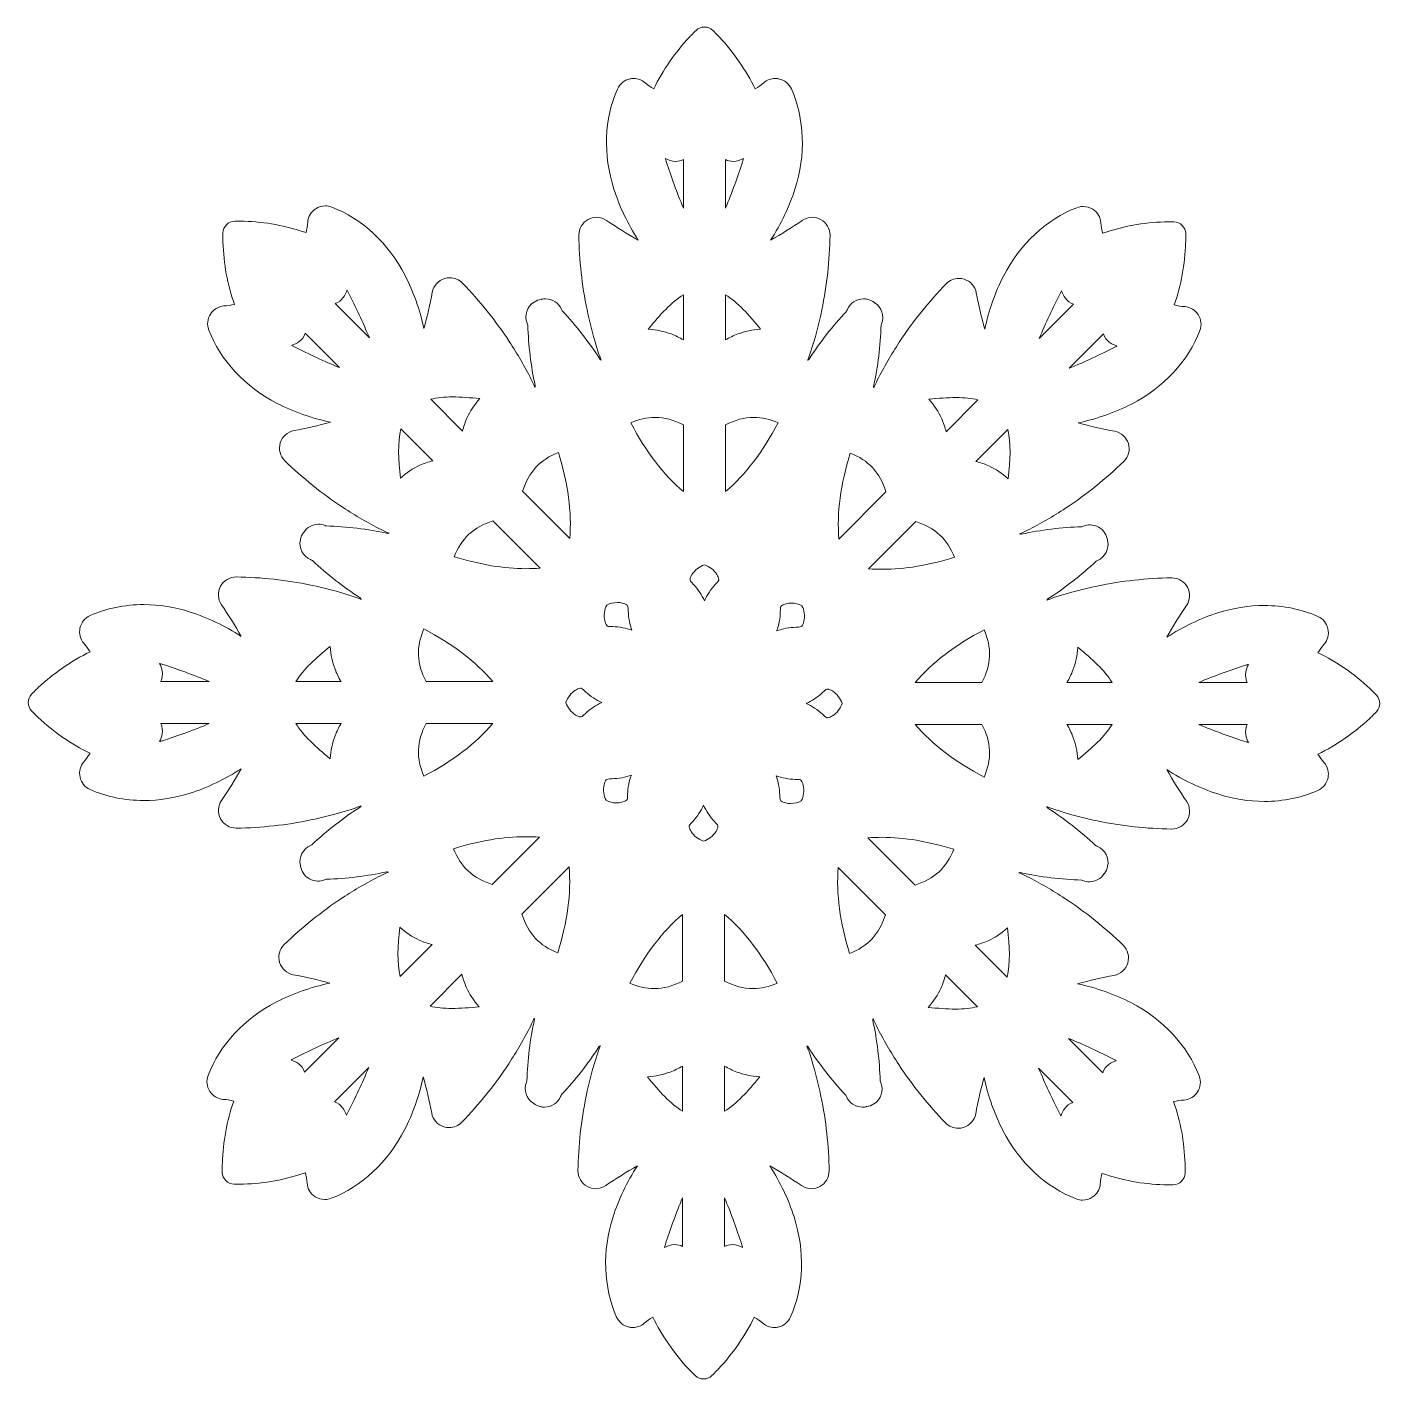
# Model space of a CAD drawing. Header units: inches. Extents: x 4 to 3036, y -2012 to -8.
# Drawn here: x 2086 to 2994, y -954 to -46 of the extents above; entities that cross this region are included whole.
import ezdxf

# ---------------------------------------------------------------- set-up
doc = ezdxf.new("R2010")
doc.units = ezdxf.units.IN
doc.header["$MEASUREMENT"] = 0
doc.layers.add('_U+0421_U+043B_U+043E_U+0439 1', color=7, linetype='Continuous')

msp = doc.modelspace()

# ---------------------------------------------------------------- linework, layer by layer
at = {"layer": '_U+0421_U+043B_U+043E_U+0439 1', "lineweight": 0}
for points, knots in [([(2539.7, -953.62), (2537.68, -953.62), (2535.66, -952.86), (2534.1, -951.35), (2532.99, -950.28), (2531.88, -949.17), (2530.73, -947.97), (2530.36, -947.63), (2530.02, -947.27), (2529.68, -946.89), (2520.01, -936.65), (2511.76, -924.68), (2505.68, -912.1), (2503.66, -913.33), (2501.74, -914.72), (2499.94, -916.25), (2497.79, -918.09), (2495.05, -919.1), (2492.22, -919.1), (2491.4, -919.1), (2490.57, -919.02), (2489.75, -918.85), (2485.95, -918.01), (2482.92, -915.54), (2481.35, -912.07), (2472.43, -892.25), (2471.55, -867.73), (2478.93, -844.79), (2482.68, -833.17), (2488.25, -821.54), (2495.3, -810.59), (2488.03, -814.74), (2480.92, -819.19), (2474.03, -823.87), (2472.05, -825.22), (2469.72, -825.95), (2467.32, -825.95), (2465.38, -825.95), (2463.44, -825.46), (2461.7, -824.54), (2457.76, -822.42), (2455.35, -818.34), (2455.42, -813.87), (2455.64, -797.17), (2457.48, -780.36), (2460.88, -763.92), (2462.87, -754.32), (2465.41, -744.76), (2468.43, -735.49), (2469.05, -733.59), (2469.72, -731.8), (2470.46, -730.05), (2470.13, -730.29), (2469.8, -730.53), (2469.47, -730.78), (2462.14, -742.1), (2453.72, -752.85), (2444.42, -762.77), (2444.2, -763.22), (2443.98, -763.67), (2443.77, -764.14), (2441.9, -768.42), (2437.66, -771.2), (2432.99, -771.2), (2432.12, -771.2), (2431.24, -771.11), (2430.39, -770.92), (2428.68, -770.55), (2427.06, -769.8), (2425.67, -768.75), (2425.62, -768.71), (2425.56, -768.68), (2425.51, -768.65), (2420.69, -765.57), (2418.77, -759.69), (2420.85, -754.36), (2420.94, -754.12), (2421.04, -753.88), (2421.13, -753.63), (2421.56, -739.73), (2423.27, -725.84), (2426.21, -712.29), (2426.17, -712), (2426.13, -711.71), (2426.08, -711.42), (2425.36, -713.17), (2424.57, -714.92), (2423.66, -716.69), (2419.25, -725.39), (2414.28, -733.95), (2408.9, -742.14), (2399.68, -756.17), (2389.1, -769.35), (2377.44, -781.33), (2375.17, -783.66), (2372.15, -784.94), (2368.94, -784.94), (2367.77, -784.94), (2366.6, -784.77), (2365.47, -784.43), (2361.18, -783.12), (2358.03, -779.59), (2357.21, -775.2), (2355.65, -767.04), (2353.76, -758.87), (2351.56, -750.8), (2348.8, -763.53), (2344.52, -775.69), (2338.95, -786.56), (2327.95, -808), (2309.99, -824.71), (2289.68, -832.42), (2288.3, -832.94), (2286.87, -833.2), (2285.42, -833.2), (2283.15, -833.2), (2280.94, -832.55), (2279.02, -831.33), (2275.81, -829.23), (2273.85, -825.94), (2273.56, -822.24), (2273.38, -819.88), (2273.01, -817.53), (2272.45, -815.24), (2259.25, -819.84), (2244.95, -822.47), (2230.87, -822.87), (2230.51, -822.89), (2230.16, -822.9), (2229.81, -822.9), (2229.66, -822.9), (2229.52, -822.9), (2229.37, -822.9), (2228.46, -822.91), (2227.6, -822.92), (2226.76, -822.92), (2226.02, -822.92), (2225.3, -822.91), (2224.59, -822.9), (2220.25, -822.83), (2216.75, -819.32), (2216.67, -814.98), (2216.65, -813.45), (2216.65, -811.88), (2216.68, -810.2), (2216.66, -809.7), (2216.67, -809.21), (2216.71, -808.7), (2217.11, -794.62), (2219.74, -780.33), (2224.33, -767.13), (2222.04, -766.57), (2219.7, -766.19), (2217.34, -766.01), (2213.64, -765.72), (2210.34, -763.76), (2208.3, -760.64), (2206.2, -757.36), (2205.8, -753.47), (2207.15, -749.91), (2214.86, -729.58), (2231.58, -711.62), (2253.02, -700.62), (2263.88, -695.05), (2276.04, -690.77), (2288.77, -688.01), (2280.69, -685.81), (2272.52, -683.92), (2264.34, -682.36), (2259.98, -681.55), (2256.45, -678.39), (2255.15, -674.12), (2253.86, -669.83), (2255.05, -665.24), (2258.25, -662.13), (2270.22, -650.48), (2283.4, -639.9), (2297.43, -630.67), (2305.62, -625.29), (2314.18, -620.33), (2322.88, -615.91), (2324.66, -615.01), (2326.4, -614.22), (2328.16, -613.49), (2327.79, -613.43), (2327.41, -613.38), (2327.03, -613.32), (2313.7, -616.18), (2300.06, -617.84), (2286.42, -618.27), (2286.01, -618.42), (2285.6, -618.57), (2285.19, -618.73), (2283.81, -619.27), (2282.35, -619.55), (2280.86, -619.55), (2276.83, -619.55), (2273.12, -617.49), (2270.92, -614.06), (2269.98, -612.59), (2269.36, -610.92), (2269.12, -609.18), (2269.11, -609.12), (2269.09, -609.05), (2269.08, -608.98), (2267.85, -603.42), (2270.65, -597.91), (2275.89, -595.61), (2276.17, -595.48), (2276.46, -595.34), (2276.75, -595.2), (2286.84, -585.74), (2297.8, -577.18), (2309.37, -569.74), (2309.56, -569.47), (2309.76, -569.21), (2309.95, -568.94), (2308.2, -569.67), (2306.41, -570.34), (2304.51, -570.96), (2295.24, -573.99), (2285.67, -576.53), (2276.08, -578.52), (2259.64, -581.92), (2242.83, -583.75), (2226.12, -583.98), (2226.08, -583.98), (2225.99, -583.98), (2225.95, -583.98), (2221.56, -583.98), (2217.54, -581.58), (2215.47, -577.71), (2213.36, -573.76), (2213.62, -569.02), (2216.15, -565.34), (2220.82, -558.47), (2225.26, -551.36), (2229.41, -544.1), (2218.46, -551.15), (2206.83, -556.72), (2195.21, -560.46), (2184.95, -563.76), (2174.41, -565.44), (2163.87, -565.44), (2151.11, -565.44), (2138.68, -562.88), (2127.94, -558.05), (2124.46, -556.48), (2121.99, -553.45), (2121.17, -549.74), (2120.39, -545.99), (2121.33, -542.28), (2123.74, -539.46), (2125.28, -537.66), (2126.68, -535.74), (2127.9, -533.72), (2115.31, -527.63), (2103.35, -519.39), (2093.11, -509.71), (2092.73, -509.38), (2092.38, -509.04), (2092.03, -508.68), (2090.83, -507.51), (2089.72, -506.41), (2088.65, -505.3), (2085.63, -502.17), (2085.63, -497.22), (2088.65, -494.1), (2089.72, -492.99), (2090.83, -491.88), (2092.03, -490.73), (2092.37, -490.36), (2092.73, -490.02), (2093.11, -489.68), (2103.35, -480.01), (2115.32, -471.76), (2127.9, -465.68), (2126.67, -463.66), (2125.28, -461.74), (2123.74, -459.94), (2121.33, -457.12), (2120.39, -453.41), (2121.15, -449.75), (2121.99, -445.94), (2124.46, -442.92), (2127.93, -441.35), (2138.68, -436.51), (2151.11, -433.96), (2163.87, -433.96), (2174.41, -433.96), (2184.95, -435.63), (2195.21, -438.93), (2206.83, -442.67), (2218.46, -448.25), (2229.41, -455.3), (2225.26, -448.03), (2220.81, -440.92), (2216.13, -434.03), (2213.62, -430.37), (2213.36, -425.64), (2215.46, -421.7), (2217.54, -417.82), (2221.56, -415.41), (2225.95, -415.41), (2225.99, -415.41), (2226.09, -415.41), (2226.12, -415.42), (2242.83, -415.64), (2259.64, -417.48), (2276.08, -420.88), (2285.67, -422.87), (2295.24, -425.41), (2304.51, -428.43), (2306.41, -429.05), (2308.2, -429.72), (2309.95, -430.46), (2309.72, -430.13), (2309.47, -429.8), (2309.22, -429.47), (2297.91, -422.14), (2287.15, -413.72), (2277.23, -404.43), (2276.78, -404.2), (2276.32, -403.98), (2275.86, -403.78), (2270.65, -401.49), (2267.85, -395.98), (2269.08, -390.39), (2269.45, -388.67), (2270.2, -387.06), (2271.26, -385.66), (2271.3, -385.6), (2271.34, -385.54), (2271.38, -385.47), (2273.55, -382.08), (2277.26, -380.03), (2281.29, -380.03), (2282.77, -380.03), (2284.24, -380.31), (2285.64, -380.85), (2285.88, -380.94), (2286.12, -381.04), (2286.37, -381.13), (2300.27, -381.56), (2314.17, -383.27), (2327.71, -386.21), (2328, -386.17), (2328.29, -386.13), (2328.59, -386.08), (2326.83, -385.36), (2325.08, -384.57), (2323.31, -383.66), (2314.61, -379.25), (2306.05, -374.28), (2297.86, -368.9), (2283.83, -359.68), (2270.65, -349.09), (2258.67, -337.44), (2255.47, -334.33), (2254.28, -329.74), (2255.58, -325.47), (2256.88, -321.19), (2260.41, -318.03), (2264.8, -317.21), (2272.96, -315.65), (2281.13, -313.76), (2289.2, -311.56), (2276.47, -308.8), (2264.31, -304.52), (2253.44, -298.95), (2232.01, -287.95), (2215.29, -269.99), (2207.58, -249.68), (2206.23, -246.1), (2206.63, -242.22), (2208.67, -239.02), (2210.77, -235.81), (2214.06, -233.85), (2217.75, -233.56), (2220.12, -233.38), (2222.47, -233.01), (2224.76, -232.45), (2220.16, -219.25), (2217.53, -204.95), (2217.13, -190.87), (2217.1, -190.37), (2217.09, -189.87), (2217.1, -189.37), (2217.07, -187.68), (2217.07, -186.11), (2217.1, -184.59), (2217.17, -180.25), (2220.68, -176.74), (2225.02, -176.67), (2225.72, -176.66), (2226.43, -176.65), (2227.16, -176.65), (2228, -176.65), (2228.88, -176.66), (2229.8, -176.68), (2229.95, -176.67), (2230.09, -176.67), (2230.23, -176.67), (2230.59, -176.67), (2230.94, -176.68), (2231.3, -176.71), (2245.38, -177.11), (2259.67, -179.74), (2272.87, -184.33), (2273.43, -182.04), (2273.81, -179.7), (2273.99, -177.34), (2274.28, -173.64), (2276.24, -170.34), (2279.36, -168.3), (2281.36, -167.02), (2283.58, -166.37), (2285.85, -166.37), (2287.3, -166.37), (2288.73, -166.64), (2290.1, -167.15), (2310.42, -174.86), (2328.38, -191.58), (2339.38, -213.02), (2344.95, -223.88), (2349.23, -236.04), (2351.99, -248.77), (2354.19, -240.7), (2356.08, -232.52), (2357.64, -224.34), (2358.45, -219.98), (2361.61, -216.45), (2365.89, -215.15), (2367.03, -214.81), (2368.19, -214.63), (2369.36, -214.63), (2372.58, -214.63), (2375.6, -215.92), (2377.87, -218.25), (2389.52, -230.22), (2400.11, -243.4), (2409.33, -257.43), (2414.71, -265.62), (2419.67, -274.19), (2424.09, -282.88), (2424.99, -284.66), (2425.78, -286.4), (2426.51, -288.16), (2426.57, -287.79), (2426.62, -287.41), (2426.67, -287.03), (2423.82, -273.71), (2422.16, -260.06), (2421.73, -246.42), (2421.58, -246), (2421.42, -245.59), (2421.27, -245.18), (2419.2, -239.88), (2421.12, -234.01), (2425.94, -230.93), (2427.41, -229.98), (2429.08, -229.36), (2430.82, -229.12), (2430.88, -229.11), (2430.95, -229.09), (2431.01, -229.08), (2431.85, -228.89), (2432.72, -228.8), (2433.59, -228.8), (2438.26, -228.8), (2442.5, -231.58), (2444.39, -235.89), (2444.51, -236.17), (2444.66, -236.46), (2444.8, -236.75), (2454.26, -246.84), (2462.82, -257.8), (2470.26, -269.37), (2470.53, -269.56), (2470.79, -269.76), (2471.06, -269.95), (2470.33, -268.2), (2469.66, -266.41), (2469.04, -264.51), (2466.01, -255.24), (2463.47, -245.67), (2461.48, -236.08), (2458.08, -219.64), (2456.24, -202.83), (2456.02, -186.12), (2455.96, -181.66), (2458.36, -177.57), (2462.3, -175.47), (2464.04, -174.54), (2465.98, -174.05), (2467.92, -174.05), (2470.32, -174.05), (2472.65, -174.77), (2474.65, -176.15), (2481.53, -180.82), (2488.64, -185.26), (2495.9, -189.41), (2488.85, -178.46), (2483.28, -166.83), (2479.54, -155.21), (2472.16, -132.27), (2473.03, -107.75), (2481.95, -87.94), (2483.52, -84.46), (2486.55, -81.99), (2490.26, -81.17), (2491.17, -80.98), (2492, -80.9), (2492.83, -80.9), (2495.65, -80.9), (2498.39, -81.91), (2500.54, -83.74), (2502.34, -85.28), (2504.26, -86.68), (2506.28, -87.9), (2512.36, -75.32), (2520.61, -63.35), (2530.28, -53.11), (2530.62, -52.73), (2530.96, -52.37), (2531.33, -52.03), (2532.49, -50.82), (2533.6, -49.72), (2534.7, -48.65), (2536.26, -47.14), (2538.28, -46.38), (2540.3, -46.38), (2542.32, -46.38), (2544.34, -47.14), (2545.9, -48.65), (2547.01, -49.71), (2548.11, -50.82), (2549.28, -52.03), (2549.64, -52.37), (2549.99, -52.73), (2550.32, -53.12), (2559.99, -63.36), (2568.24, -75.32), (2574.32, -87.9), (2576.34, -86.68), (2578.26, -85.28), (2580.06, -83.75), (2582.21, -81.91), (2584.95, -80.9), (2587.78, -80.9), (2588.6, -80.9), (2589.43, -80.98), (2590.25, -81.15), (2594.06, -81.99), (2597.08, -84.46), (2598.65, -87.93), (2607.57, -107.75), (2608.45, -132.27), (2601.06, -155.21), (2597.33, -166.83), (2591.75, -178.46), (2584.7, -189.41), (2591.97, -185.26), (2599.08, -180.81), (2605.97, -176.13), (2607.95, -174.77), (2610.28, -174.05), (2612.68, -174.05), (2614.62, -174.05), (2616.57, -174.54), (2618.3, -175.46), (2622.24, -177.58), (2624.65, -181.66), (2624.58, -186.13), (2624.36, -202.83), (2622.52, -219.64), (2619.12, -236.08), (2617.13, -245.67), (2614.59, -255.24), (2611.57, -264.51), (2610.95, -266.41), (2610.28, -268.2), (2609.54, -269.95), (2609.87, -269.72), (2610.2, -269.47), (2610.53, -269.22), (2617.87, -257.9), (2626.28, -247.15), (2635.57, -237.23), (2635.8, -236.78), (2636.02, -236.33), (2636.22, -235.86), (2638.1, -231.58), (2642.34, -228.8), (2647.01, -228.8), (2647.88, -228.8), (2648.76, -228.89), (2649.61, -229.08), (2651.32, -229.45), (2652.94, -230.2), (2654.34, -231.26), (2654.39, -231.29), (2654.44, -231.33), (2654.5, -231.36), (2659.31, -234.43), (2661.23, -240.31), (2659.15, -245.64), (2659.06, -245.88), (2658.96, -246.12), (2658.87, -246.37), (2658.44, -260.27), (2656.73, -274.17), (2653.79, -287.71), (2653.83, -288), (2653.87, -288.29), (2653.92, -288.59), (2654.64, -286.83), (2655.43, -285.08), (2656.34, -283.31), (2660.75, -274.61), (2665.72, -266.05), (2671.1, -257.86), (2680.32, -243.83), (2690.91, -230.65), (2702.57, -218.67), (2704.82, -216.35), (2707.84, -215.06), (2711.06, -215.06), (2712.23, -215.06), (2713.4, -215.23), (2714.53, -215.57), (2718.81, -216.88), (2721.97, -220.41), (2722.79, -224.79), (2724.35, -232.96), (2726.24, -241.13), (2728.44, -249.2), (2731.2, -236.47), (2735.48, -224.31), (2741.05, -213.44), (2752.05, -192.01), (2770.01, -175.29), (2790.32, -167.58), (2791.7, -167.06), (2793.13, -166.8), (2794.58, -166.8), (2796.85, -166.8), (2799.06, -167.45), (2800.99, -168.67), (2804.19, -170.77), (2806.15, -174.06), (2806.44, -177.76), (2806.62, -180.12), (2806.99, -182.47), (2807.55, -184.76), (2820.75, -180.16), (2835.05, -177.53), (2849.13, -177.13), (2849.49, -177.11), (2849.84, -177.1), (2850.2, -177.1), (2850.34, -177.1), (2850.48, -177.1), (2850.62, -177.1), (2851.55, -177.09), (2852.43, -177.08), (2853.27, -177.08), (2854.01, -177.08), (2854.72, -177.09), (2855.41, -177.1), (2859.75, -177.17), (2863.25, -180.68), (2863.33, -185.02), (2863.35, -186.55), (2863.35, -188.11), (2863.32, -189.8), (2863.34, -190.3), (2863.33, -190.8), (2863.29, -191.31), (2862.89, -205.39), (2860.26, -219.67), (2855.67, -232.87), (2857.96, -233.43), (2860.3, -233.81), (2862.66, -233.99), (2866.36, -234.28), (2869.65, -236.24), (2871.7, -239.36), (2873.8, -242.65), (2874.2, -246.53), (2872.85, -250.1), (2865.14, -270.42), (2848.42, -288.38), (2826.98, -299.38), (2816.12, -304.95), (2803.96, -309.23), (2791.23, -311.99), (2799.3, -314.19), (2807.48, -316.08), (2815.66, -317.64), (2820.02, -318.45), (2823.55, -321.61), (2824.85, -325.89), (2826.14, -330.17), (2824.96, -334.75), (2821.75, -337.87), (2809.78, -349.52), (2796.6, -360.11), (2782.57, -369.33), (2774.38, -374.7), (2765.82, -379.67), (2757.12, -384.09), (2755.34, -384.99), (2753.6, -385.78), (2751.84, -386.51), (2752.21, -386.57), (2752.59, -386.62), (2752.97, -386.68), (2766.29, -383.82), (2779.94, -382.16), (2793.58, -381.73), (2794, -381.58), (2794.41, -381.42), (2794.82, -381.27), (2796.19, -380.73), (2797.65, -380.46), (2799.14, -380.46), (2803.17, -380.46), (2806.88, -382.51), (2809.07, -385.94), (2810.02, -387.41), (2810.64, -389.08), (2810.88, -390.82), (2810.89, -390.89), (2810.91, -390.97), (2810.93, -391.04), (2812.15, -396.58), (2809.35, -402.09), (2804.11, -404.39), (2803.83, -404.51), (2803.54, -404.66), (2803.25, -404.8), (2793.16, -414.26), (2782.2, -422.82), (2770.63, -430.26), (2770.43, -430.53), (2770.24, -430.79), (2770.04, -431.06), (2771.8, -430.33), (2773.59, -429.66), (2775.49, -429.04), (2784.76, -426.01), (2794.32, -423.47), (2803.92, -421.48), (2820.36, -418.08), (2837.17, -416.24), (2853.88, -416.02), (2853.92, -416.02), (2854.01, -416.02), (2854.05, -416.02), (2858.44, -416.02), (2862.46, -418.42), (2864.53, -422.3), (2866.64, -426.24), (2866.38, -430.97), (2863.85, -434.66), (2859.18, -441.53), (2854.74, -448.64), (2850.59, -455.9), (2861.54, -448.85), (2873.17, -443.28), (2884.79, -439.54), (2895.05, -436.24), (2905.59, -434.56), (2916.13, -434.56), (2928.89, -434.56), (2941.32, -437.12), (2952.06, -441.95), (2955.54, -443.52), (2958.01, -446.55), (2958.83, -450.26), (2959.61, -454.01), (2958.67, -457.72), (2956.26, -460.53), (2954.72, -462.34), (2953.32, -464.26), (2952.1, -466.28), (2964.68, -472.36), (2976.65, -480.61), (2986.89, -490.28), (2987.27, -490.62), (2987.62, -490.96), (2987.97, -491.32), (2989.18, -492.5), (2990.29, -493.6), (2991.35, -494.7), (2994.37, -497.83), (2994.37, -502.78), (2991.35, -505.9), (2990.3, -506.99), (2989.19, -508.1), (2987.97, -509.28), (2987.62, -509.64), (2987.27, -509.99), (2986.88, -510.32), (2976.65, -519.99), (2964.68, -528.24), (2952.1, -534.32), (2953.32, -536.34), (2954.72, -538.26), (2956.25, -540.06), (2958.67, -542.88), (2959.61, -546.59), (2958.85, -550.25), (2958.01, -554.06), (2955.54, -557.08), (2952.07, -558.65), (2941.32, -563.49), (2928.89, -566.04), (2916.13, -566.04), (2916.13, -566.04), (2916.13, -566.04), (2916.13, -566.04), (2905.59, -566.04), (2895.05, -564.37), (2884.79, -561.06), (2873.17, -557.33), (2861.54, -551.75), (2850.59, -544.7), (2854.74, -551.97), (2859.19, -559.08), (2863.87, -565.97), (2866.38, -569.63), (2866.64, -574.37), (2864.53, -578.3), (2862.46, -582.18), (2858.44, -584.58), (2854.05, -584.58), (2854.01, -584.58), (2853.91, -584.58), (2853.87, -584.58), (2837.17, -584.36), (2820.36, -582.52), (2803.92, -579.12), (2794.32, -577.13), (2784.75, -574.59), (2775.49, -571.57), (2773.59, -570.95), (2771.8, -570.28), (2770.05, -569.54), (2770.28, -569.87), (2770.53, -570.2), (2770.78, -570.53), (2782.1, -577.86), (2792.85, -586.28), (2802.76, -595.57), (2803.22, -595.8), (2803.67, -596.02), (2804.14, -596.22), (2809.35, -598.51), (2812.15, -604.03), (2810.92, -609.61), (2810.55, -611.31), (2809.81, -612.93), (2808.75, -614.33), (2808.71, -614.39), (2808.67, -614.45), (2808.64, -614.51), (2806.46, -617.92), (2802.74, -619.97), (2798.71, -619.97), (2797.23, -619.97), (2795.76, -619.7), (2794.36, -619.15), (2794.12, -619.06), (2793.88, -618.97), (2793.63, -618.87), (2779.73, -618.44), (2765.84, -616.73), (2752.29, -613.79), (2752, -613.83), (2751.7, -613.87), (2751.41, -613.92), (2753.17, -614.64), (2754.92, -615.43), (2756.69, -616.34), (2765.39, -620.76), (2773.95, -625.72), (2782.14, -631.1), (2796.17, -640.32), (2809.35, -650.91), (2821.33, -662.56), (2824.53, -665.67), (2825.72, -670.26), (2824.43, -674.53), (2823.12, -678.82), (2819.59, -681.98), (2815.2, -682.79), (2807.04, -684.35), (2798.87, -686.24), (2790.8, -688.44), (2803.53, -691.2), (2815.69, -695.48), (2826.56, -701.05), (2848, -712.05), (2864.71, -730.01), (2872.42, -750.32), (2873.77, -753.9), (2873.37, -757.78), (2871.33, -760.98), (2869.23, -764.19), (2865.94, -766.14), (2862.25, -766.44), (2859.88, -766.62), (2857.54, -766.99), (2855.24, -767.55), (2859.84, -780.75), (2862.46, -795.04), (2862.87, -809.13), (2862.9, -809.63), (2862.91, -810.13), (2862.9, -810.63), (2862.93, -812.3), (2862.93, -813.86), (2862.9, -815.41), (2862.83, -819.75), (2859.32, -823.25), (2854.98, -823.33), (2854.29, -823.34), (2853.58, -823.35), (2852.84, -823.35), (2851.99, -823.35), (2851.12, -823.34), (2850.19, -823.32), (2850.06, -823.33), (2849.91, -823.33), (2849.77, -823.33), (2849.42, -823.33), (2849.07, -823.32), (2848.7, -823.29), (2834.62, -822.89), (2820.33, -820.27), (2807.13, -815.67), (2806.57, -817.96), (2806.19, -820.3), (2806.01, -822.66), (2805.72, -826.36), (2803.76, -829.66), (2800.64, -831.7), (2798.64, -832.98), (2796.42, -833.63), (2794.15, -833.63), (2792.7, -833.63), (2791.27, -833.36), (2789.9, -832.85), (2769.58, -825.14), (2751.62, -808.42), (2740.62, -786.98), (2735.05, -776.12), (2730.77, -763.96), (2728.01, -751.23), (2725.81, -759.3), (2723.92, -767.48), (2722.36, -775.66), (2721.55, -780.02), (2718.39, -783.55), (2714.11, -784.85), (2712.97, -785.19), (2711.81, -785.37), (2710.64, -785.37), (2707.42, -785.37), (2704.4, -784.08), (2702.13, -781.75), (2690.48, -769.78), (2679.9, -756.6), (2670.67, -742.57), (2665.29, -734.38), (2660.33, -725.82), (2655.91, -717.12), (2655.01, -715.34), (2654.22, -713.6), (2653.49, -711.84), (2653.43, -712.21), (2653.38, -712.59), (2653.32, -712.97), (2656.18, -726.29), (2657.84, -739.95), (2658.27, -753.58), (2658.42, -754), (2658.58, -754.41), (2658.73, -754.82), (2660.8, -760.12), (2658.88, -766), (2654.06, -769.07), (2652.59, -770.03), (2650.91, -770.64), (2649.17, -770.88), (2649.1, -770.9), (2649.03, -770.91), (2648.95, -770.93), (2648.15, -771.11), (2647.28, -771.2), (2646.41, -771.2), (2641.74, -771.2), (2637.5, -768.42), (2635.61, -764.11), (2635.48, -763.83), (2635.34, -763.54), (2635.2, -763.25), (2625.74, -753.16), (2617.18, -742.2), (2609.74, -730.63), (2609.47, -730.44), (2609.21, -730.24), (2608.94, -730.05), (2609.67, -731.8), (2610.34, -733.59), (2610.96, -735.49), (2613.99, -744.76), (2616.53, -754.33), (2618.52, -763.92), (2621.92, -780.37), (2623.76, -797.17), (2623.98, -813.88), (2624.05, -818.34), (2621.64, -822.42), (2617.71, -824.53), (2615.96, -825.46), (2614.02, -825.95), (2612.08, -825.95), (2609.67, -825.95), (2607.35, -825.22), (2605.34, -823.85), (2598.47, -819.18), (2591.36, -814.74), (2584.1, -810.59), (2591.15, -821.54), (2596.72, -833.17), (2600.46, -844.79), (2607.84, -867.73), (2606.97, -892.25), (2598.05, -912.06), (2596.48, -915.54), (2593.45, -918), (2589.74, -918.83), (2588.83, -919.02), (2588, -919.1), (2587.17, -919.1), (2584.35, -919.1), (2581.61, -918.09), (2579.46, -916.26), (2577.66, -914.72), (2575.74, -913.32), (2573.72, -912.1), (2567.64, -924.68), (2559.39, -936.64), (2549.72, -946.88), (2549.39, -947.26), (2549.04, -947.62), (2548.67, -947.97), (2547.49, -949.19), (2546.39, -950.3), (2545.3, -951.35), (2543.74, -952.86), (2541.72, -953.62), (2539.7, -953.62)], [0, 0, 0, 0, 1, 1, 1, 2, 2, 2, 3, 3, 3, 4, 4, 4, 5, 5, 5, 6, 6, 6, 7, 7, 7, 8, 8, 8, 9, 9, 9, 10, 10, 10, 11, 11, 11, 12, 12, 12, 13, 13, 13, 14, 14, 14, 15, 15, 15, 16, 16, 16, 17, 17, 17, 18, 18, 18, 19, 19, 19, 20, 20, 20, 21, 21, 21, 22, 22, 22, 23, 23, 23, 24, 24, 24, 25, 25, 25, 26, 26, 26, 27, 27, 27, 28, 28, 28, 29, 29, 29, 30, 30, 30, 31, 31, 31, 32, 32, 32, 33, 33, 33, 34, 34, 34, 35, 35, 35, 36, 36, 36, 37, 37, 37, 38, 38, 38, 39, 39, 39, 40, 40, 40, 41, 41, 41, 42, 42, 42, 43, 43, 43, 44, 44, 44, 45, 45, 45, 46, 46, 46, 47, 47, 47, 48, 48, 48, 49, 49, 49, 50, 50, 50, 51, 51, 51, 52, 52, 52, 53, 53, 53, 54, 54, 54, 55, 55, 55, 56, 56, 56, 57, 57, 57, 58, 58, 58, 59, 59, 59, 60, 60, 60, 61, 61, 61, 62, 62, 62, 63, 63, 63, 64, 64, 64, 65, 65, 65, 66, 66, 66, 67, 67, 67, 68, 68, 68, 69, 69, 69, 70, 70, 70, 71, 71, 71, 72, 72, 72, 73, 73, 73, 74, 74, 74, 75, 75, 75, 76, 76, 76, 77, 77, 77, 78, 78, 78, 79, 79, 79, 80, 80, 80, 81, 81, 81, 82, 82, 82, 83, 83, 83, 84, 84, 84, 85, 85, 85, 86, 86, 86, 87, 87, 87, 88, 88, 88, 89, 89, 89, 90, 90, 90, 91, 91, 91, 92, 92, 92, 93, 93, 93, 94, 94, 94, 95, 95, 95, 96, 96, 96, 97, 97, 97, 98, 98, 98, 99, 99, 99, 100, 100, 100, 101, 101, 101, 102, 102, 102, 103, 103, 103, 104, 104, 104, 105, 105, 105, 106, 106, 106, 107, 107, 107, 108, 108, 108, 109, 109, 109, 110, 110, 110, 111, 111, 111, 112, 112, 112, 113, 113, 113, 114, 114, 114, 115, 115, 115, 116, 116, 116, 117, 117, 117, 118, 118, 118, 119, 119, 119, 120, 120, 120, 121, 121, 121, 122, 122, 122, 123, 123, 123, 124, 124, 124, 125, 125, 125, 126, 126, 126, 127, 127, 127, 128, 128, 128, 129, 129, 129, 130, 130, 130, 131, 131, 131, 132, 132, 132, 133, 133, 133, 134, 134, 134, 135, 135, 135, 136, 136, 136, 137, 137, 137, 138, 138, 138, 139, 139, 139, 140, 140, 140, 141, 141, 141, 142, 142, 142, 143, 143, 143, 144, 144, 144, 145, 145, 145, 146, 146, 146, 147, 147, 147, 148, 148, 148, 149, 149, 149, 150, 150, 150, 151, 151, 151, 152, 152, 152, 153, 153, 153, 154, 154, 154, 155, 155, 155, 156, 156, 156, 157, 157, 157, 158, 158, 158, 159, 159, 159, 160, 160, 160, 161, 161, 161, 162, 162, 162, 163, 163, 163, 164, 164, 164, 165, 165, 165, 166, 166, 166, 167, 167, 167, 168, 168, 168, 169, 169, 169, 170, 170, 170, 171, 171, 171, 172, 172, 172, 173, 173, 173, 174, 174, 174, 175, 175, 175, 176, 176, 176, 177, 177, 177, 178, 178, 178, 179, 179, 179, 180, 180, 180, 181, 181, 181, 182, 182, 182, 183, 183, 183, 184, 184, 184, 185, 185, 185, 186, 186, 186, 187, 187, 187, 188, 188, 188, 189, 189, 189, 190, 190, 190, 191, 191, 191, 192, 192, 192, 193, 193, 193, 194, 194, 194, 195, 195, 195, 196, 196, 196, 197, 197, 197, 198, 198, 198, 199, 199, 199, 200, 200, 200, 201, 201, 201, 202, 202, 202, 203, 203, 203, 204, 204, 204, 205, 205, 205, 206, 206, 206, 207, 207, 207, 208, 208, 208, 209, 209, 209, 210, 210, 210, 211, 211, 211, 212, 212, 212, 213, 213, 213, 214, 214, 214, 215, 215, 215, 216, 216, 216, 217, 217, 217, 218, 218, 218, 219, 219, 219, 220, 220, 220, 221, 221, 221, 222, 222, 222, 223, 223, 223, 224, 224, 224, 225, 225, 225, 226, 226, 226, 227, 227, 227, 228, 228, 228, 229, 229, 229, 230, 230, 230, 231, 231, 231, 232, 232, 232, 233, 233, 233, 234, 234, 234, 235, 235, 235, 236, 236, 236, 237, 237, 237, 238, 238, 238, 239, 239, 239, 240, 240, 240, 241, 241, 241, 242, 242, 242, 243, 243, 243, 244, 244, 244, 245, 245, 245, 246, 246, 246, 247, 247, 247, 248, 248, 248, 249, 249, 249, 250, 250, 250, 251, 251, 251, 252, 252, 252, 253, 253, 253, 254, 254, 254, 255, 255, 255, 256, 256, 256, 257, 257, 257, 258, 258, 258, 259, 259, 259, 260, 260, 260, 261, 261, 261, 262, 262, 262, 263, 263, 263, 264, 264, 264, 265, 265, 265, 266, 266, 266, 267, 267, 267, 268, 268, 268, 269, 269, 269, 270, 270, 270, 271, 271, 271, 272, 272, 272, 273, 273, 273, 274, 274, 274, 275, 275, 275, 276, 276, 276, 277, 277, 277, 278, 278, 278, 279, 279, 279, 280, 280, 280, 281, 281, 281, 282, 282, 282, 283, 283, 283, 284, 284, 284, 285, 285, 285, 286, 286, 286, 287, 287, 287, 288, 288, 288, 289, 289, 289, 290, 290, 290, 291, 291, 291, 292, 292, 292, 293, 293, 293, 294, 294, 294, 295, 295, 295, 296, 296, 296, 297, 297, 297, 298, 298, 298, 299, 299, 299, 300, 300, 300, 301, 301, 301, 302, 302, 302, 303, 303, 303, 304, 304, 304, 305, 305, 305, 306, 306, 306, 307, 307, 307, 308, 308, 308, 309, 309, 309, 310, 310, 310, 311, 311, 311, 312, 312, 312, 313, 313, 313, 314, 314, 314, 315, 315, 315, 316, 316, 316, 317, 317, 317, 318, 318, 318, 319, 319, 319, 320, 320, 320, 321, 321, 321, 322, 322, 322, 323, 323, 323, 324, 324, 324, 325, 325, 325, 326, 326, 326, 327, 327, 327, 328, 328, 328, 329, 329, 329, 330, 330, 330, 331, 331, 331, 332, 332, 332, 333, 333, 333, 334, 334, 334, 335, 335, 335, 336, 336, 336, 337, 337, 337, 338, 338, 338, 339, 339, 339, 340, 340, 340, 341, 341, 341, 342, 342, 342, 343, 343, 343, 344, 344, 344, 345, 345, 345, 346, 346, 346, 347, 347, 347, 348, 348, 348, 349, 349, 349, 350, 350, 350, 351, 351, 351, 352, 352, 352, 353, 353, 353, 354, 354, 354, 355, 355, 355, 355]), ([(2514.11, -134.63), (2514.3, -135.33), (2514.52, -136.03), (2514.71, -136.65), (2517.87, -146.71), (2521.81, -157.42), (2526.18, -167.91), (2526.18, -167.91), (2526.18, -135.32), (2526.18, -135.32), (2524.58, -136.09), (2522.84, -136.49), (2521.05, -136.49), (2518.32, -136.49), (2516, -135.58), (2514.11, -134.63)], [0, 0, 0, 0, 1, 1, 1, 2, 2, 2, 3, 3, 3, 4, 4, 4, 5, 5, 5, 5]), ([(2554.43, -167.91), (2558.79, -157.42), (2562.74, -146.71), (2565.89, -136.64), (2566.09, -136.03), (2566.31, -135.33), (2566.49, -134.63), (2564.6, -135.58), (2562.28, -136.49), (2559.55, -136.49), (2557.76, -136.49), (2556.02, -136.09), (2554.43, -135.32), (2554.43, -135.32), (2554.43, -167.91), (2554.43, -167.91)], [0, 0, 0, 0, 1, 1, 1, 2, 2, 2, 3, 3, 3, 4, 4, 4, 5, 5, 5, 5]), ([(2315.37, -254.97), (2311.05, -244.47), (2306.26, -234.11), (2301.38, -224.76), (2301.08, -224.19), (2300.73, -223.53), (2300.37, -222.9), (2299.34, -225.95), (2297.25, -230.27), (2292.34, -231.94), (2292.34, -231.94), (2315.37, -254.97), (2315.37, -254.97)], [0, 0, 0, 0, 1, 1, 1, 2, 2, 2, 3, 3, 3, 4, 4, 4, 4]), ([(2502.62, -249.14), (2508.13, -249.47), (2513.18, -250.53), (2517.96, -252.35), (2520.79, -253.43), (2523.54, -254.77), (2526.18, -256.36), (2526.18, -256.36), (2526.18, -226.12), (2526.18, -226.12), (2518.08, -230.97), (2510.4, -239.52), (2502.62, -249.14)], [0, 0, 0, 0, 1, 1, 1, 2, 2, 2, 3, 3, 3, 4, 4, 4, 4]), ([(2554.43, -256.36), (2557.06, -254.77), (2559.81, -253.43), (2562.64, -252.35), (2567.42, -250.53), (2572.47, -249.47), (2577.99, -249.14), (2570.2, -239.53), (2562.53, -230.98), (2554.43, -226.12), (2554.43, -226.12), (2554.43, -256.36), (2554.43, -256.36)], [0, 0, 0, 0, 1, 1, 1, 2, 2, 2, 3, 3, 3, 4, 4, 4, 4]), ([(2780.06, -223.33), (2779.69, -223.96), (2779.35, -224.61), (2779.05, -225.19), (2774.16, -234.54), (2769.38, -244.9), (2765.05, -255.4), (2765.05, -255.4), (2788.09, -232.37), (2788.09, -232.37), (2783.17, -230.69), (2781.09, -226.38), (2780.06, -223.33)], [0, 0, 0, 0, 1, 1, 1, 2, 2, 2, 3, 3, 3, 4, 4, 4, 4]), ([(2263.33, -259.94), (2263.96, -260.31), (2264.61, -260.65), (2265.19, -260.95), (2274.54, -265.84), (2284.9, -270.62), (2295.4, -274.95), (2295.4, -274.95), (2272.37, -251.91), (2272.37, -251.91), (2270.69, -256.83), (2266.38, -258.91), (2263.33, -259.94)], [0, 0, 0, 0, 1, 1, 1, 2, 2, 2, 3, 3, 3, 4, 4, 4, 4]), ([(2785.03, -275.37), (2795.53, -271.05), (2805.89, -266.26), (2815.24, -261.38), (2815.81, -261.08), (2816.47, -260.73), (2817.1, -260.37), (2814.05, -259.34), (2809.73, -257.26), (2808.06, -252.34), (2808.06, -252.34), (2785.03, -275.37), (2785.03, -275.37)], [0, 0, 0, 0, 1, 1, 1, 2, 2, 2, 3, 3, 3, 4, 4, 4, 4]), ([(2377.92, -317.52), (2378.66, -314.53), (2379.66, -311.64), (2380.89, -308.87), (2382.98, -304.21), (2385.81, -299.89), (2389.48, -295.75), (2383.09, -295.08), (2376.99, -294.6), (2371.27, -294.6), (2365.51, -294.6), (2360.66, -295.09), (2356.53, -296.13), (2356.53, -296.13), (2377.92, -317.52), (2377.92, -317.52)], [0, 0, 0, 0, 1, 1, 1, 2, 2, 2, 3, 3, 3, 4, 4, 4, 5, 5, 5, 5]), ([(2690.95, -296.18), (2694.62, -300.32), (2697.44, -304.63), (2699.53, -309.3), (2700.77, -312.06), (2701.76, -314.96), (2702.51, -317.95), (2702.51, -317.95), (2723.9, -296.56), (2723.9, -296.56), (2719.77, -295.52), (2714.92, -295.02), (2709.15, -295.02), (2703.43, -295.02), (2697.34, -295.51), (2690.95, -296.18)], [0, 0, 0, 0, 1, 1, 1, 2, 2, 2, 3, 3, 3, 4, 4, 4, 5, 5, 5, 5]), ([(2490.9, -312.04), (2501.03, -331.37), (2512.85, -346.83), (2526.18, -358.17), (2526.18, -358.17), (2526.18, -313.41), (2526.18, -313.41), (2519.94, -310.04), (2513.55, -308.34), (2507.14, -308.34), (2501.68, -308.34), (2496.24, -309.58), (2490.9, -312.04)], [0, 0, 0, 0, 1, 1, 1, 2, 2, 2, 3, 3, 3, 4, 4, 4, 4]), ([(2554.43, -358.17), (2567.75, -346.83), (2579.57, -331.37), (2589.7, -312.04), (2584.36, -309.58), (2578.92, -308.34), (2573.46, -308.34), (2567.05, -308.34), (2560.67, -310.04), (2554.43, -313.41), (2554.43, -313.41), (2554.43, -358.17), (2554.43, -358.17)], [0, 0, 0, 0, 1, 1, 1, 2, 2, 2, 3, 3, 3, 4, 4, 4, 4]), ([(2336.56, -316.11), (2334.26, -325.27), (2334.89, -336.74), (2336.18, -349.05), (2340.32, -345.38), (2344.63, -342.56), (2349.3, -340.47), (2352.08, -339.22), (2354.96, -338.23), (2357.94, -337.49), (2357.94, -337.49), (2336.56, -316.11), (2336.56, -316.11)], [0, 0, 0, 0, 1, 1, 1, 2, 2, 2, 3, 3, 3, 4, 4, 4, 4]), ([(2722.49, -337.91), (2725.46, -338.65), (2728.35, -339.65), (2731.13, -340.89), (2735.79, -342.99), (2740.11, -345.81), (2744.24, -349.48), (2745.54, -337.17), (2746.16, -325.7), (2743.86, -316.54), (2743.86, -316.54), (2722.49, -337.91), (2722.49, -337.91)], [0, 0, 0, 0, 1, 1, 1, 2, 2, 2, 3, 3, 3, 4, 4, 4, 4]), ([(2449.91, -389.51), (2451.31, -372.07), (2448.74, -352.78), (2442.23, -331.95), (2430.22, -336.38), (2422.04, -345.21), (2418.26, -357.86), (2418.26, -357.86), (2449.91, -389.51), (2449.91, -389.51)], [0, 0, 0, 0, 1, 1, 1, 2, 2, 2, 3, 3, 3, 3]), ([(2638.19, -332.38), (2631.68, -353.2), (2629.12, -372.49), (2630.51, -389.94), (2630.51, -389.94), (2662.16, -358.29), (2662.16, -358.29), (2658.38, -345.64), (2650.2, -336.8), (2638.19, -332.38)], [0, 0, 0, 0, 1, 1, 1, 2, 2, 2, 3, 3, 3, 3]), ([(2372.38, -401.81), (2389.48, -407.15), (2405.67, -409.86), (2420.52, -409.86), (2423.71, -409.86), (2426.85, -409.74), (2429.94, -409.49), (2429.94, -409.49), (2398.29, -377.84), (2398.29, -377.84), (2385.64, -381.62), (2376.8, -389.8), (2372.38, -401.81)], [0, 0, 0, 0, 1, 1, 1, 2, 2, 2, 3, 3, 3, 4, 4, 4, 4]), ([(2650.49, -409.91), (2653.57, -410.16), (2656.72, -410.29), (2659.9, -410.29), (2674.75, -410.29), (2690.94, -407.58), (2708.05, -402.23), (2703.62, -390.22), (2694.79, -382.04), (2682.14, -378.26), (2682.14, -378.26), (2650.49, -409.91), (2650.49, -409.91)], [0, 0, 0, 0, 1, 1, 1, 2, 2, 2, 3, 3, 3, 4, 4, 4, 4]), ([(2540.3, -407.32), (2537.1, -408.33), (2533.8, -410.85), (2531.93, -413.8), (2531.34, -414.75), (2530.63, -416.08), (2530.66, -417.09), (2530.68, -417.91), (2530.89, -418.3), (2533.02, -420.56), (2534.29, -421.91), (2535.87, -423.59), (2537.24, -425.77), (2538.37, -427.56), (2539.38, -429.42), (2540.3, -431.33), (2541.23, -429.42), (2542.24, -427.56), (2543.36, -425.77), (2544.73, -423.59), (2546.31, -421.91), (2547.59, -420.56), (2549.72, -418.3), (2549.92, -417.91), (2549.94, -417.09), (2549.97, -416.08), (2549.27, -414.74), (2548.67, -413.8), (2546.8, -410.85), (2543.51, -408.33), (2540.3, -407.32)], [0, 0, 0, 0, 1, 1, 1, 2, 2, 2, 3, 3, 3, 4, 4, 4, 5, 5, 5, 6, 6, 6, 7, 7, 7, 8, 8, 8, 9, 9, 9, 10, 10, 10, 10]), ([(2474.68, -434.25), (2473.13, -437.23), (2472.58, -441.34), (2473.35, -444.75), (2473.59, -445.84), (2474.04, -447.28), (2474.77, -447.98), (2475.37, -448.55), (2475.79, -448.68), (2478.89, -448.76), (2480.74, -448.82), (2483.05, -448.89), (2485.56, -449.46), (2487.62, -449.93), (2489.65, -450.54), (2491.66, -451.23), (2490.96, -449.23), (2490.36, -447.2), (2489.89, -445.13), (2489.31, -442.62), (2489.24, -440.31), (2489.19, -438.46), (2489.1, -435.36), (2488.97, -434.94), (2488.41, -434.35), (2487.71, -433.61), (2486.27, -433.16), (2485.18, -432.92), (2484.15, -432.69), (2483.05, -432.57), (2481.91, -432.57), (2479.33, -432.57), (2476.72, -433.18), (2474.68, -434.25)], [0, 0, 0, 0, 1, 1, 1, 2, 2, 2, 3, 3, 3, 4, 4, 4, 5, 5, 5, 6, 6, 6, 7, 7, 7, 8, 8, 8, 9, 9, 9, 10, 10, 10, 11, 11, 11, 11]), ([(2598.51, -433), (2597.38, -433), (2596.28, -433.11), (2595.25, -433.35), (2594.16, -433.59), (2592.72, -434.04), (2592.02, -434.77), (2591.45, -435.37), (2591.32, -435.79), (2591.23, -438.89), (2591.18, -440.74), (2591.11, -443.05), (2590.54, -445.56), (2590.07, -447.63), (2589.46, -449.65), (2588.77, -451.66), (2590.77, -450.96), (2592.8, -450.36), (2594.87, -449.89), (2597.38, -449.31), (2599.69, -449.25), (2601.54, -449.19), (2604.64, -449.1), (2605.06, -448.97), (2605.66, -448.41), (2606.39, -447.71), (2606.84, -446.27), (2607.08, -445.18), (2607.85, -441.77), (2607.3, -437.66), (2605.75, -434.68), (2603.7, -433.61), (2601.1, -433), (2598.51, -433)], [0, 0, 0, 0, 1, 1, 1, 2, 2, 2, 3, 3, 3, 4, 4, 4, 5, 5, 5, 6, 6, 6, 7, 7, 7, 8, 8, 8, 9, 9, 9, 10, 10, 10, 11, 11, 11, 11]), ([(2398.17, -485.57), (2386.82, -472.25), (2371.37, -460.43), (2352.04, -450.3), (2346.68, -461.93), (2347.14, -473.96), (2353.41, -485.57), (2353.41, -485.57), (2398.17, -485.57), (2398.17, -485.57)], [0, 0, 0, 0, 1, 1, 1, 2, 2, 2, 3, 3, 3, 3]), ([(2726.59, -486.18), (2732.86, -474.56), (2733.32, -462.53), (2727.96, -450.9), (2708.63, -461.03), (2693.18, -472.85), (2681.83, -486.18), (2681.83, -486.18), (2726.59, -486.18), (2726.59, -486.18)], [0, 0, 0, 0, 1, 1, 1, 2, 2, 2, 3, 3, 3, 3]), ([(2296.36, -485.57), (2294.77, -482.94), (2293.43, -480.19), (2292.35, -477.36), (2290.53, -472.58), (2289.47, -467.53), (2289.14, -462.02), (2279.52, -469.8), (2270.97, -477.47), (2266.12, -485.57), (2266.12, -485.57), (2296.36, -485.57), (2296.36, -485.57)], [0, 0, 0, 0, 1, 1, 1, 2, 2, 2, 3, 3, 3, 4, 4, 4, 4]), ([(2813.88, -486.18), (2809.03, -478.07), (2800.48, -470.4), (2790.86, -462.62), (2790.53, -468.14), (2789.47, -473.19), (2787.65, -477.96), (2786.57, -480.79), (2785.23, -483.54), (2783.64, -486.18), (2783.64, -486.18), (2813.88, -486.18), (2813.88, -486.18)], [0, 0, 0, 0, 1, 1, 1, 2, 2, 2, 3, 3, 3, 4, 4, 4, 4]), ([(2207.9, -485.57), (2197.42, -481.21), (2186.71, -477.26), (2176.64, -474.11), (2175.99, -473.9), (2175.29, -473.68), (2174.62, -473.5), (2176.04, -476.39), (2177.63, -480.92), (2175.33, -485.57), (2175.33, -485.57), (2207.9, -485.57), (2207.9, -485.57)], [0, 0, 0, 0, 1, 1, 1, 2, 2, 2, 3, 3, 3, 4, 4, 4, 4]), ([(2904.67, -486.18), (2902.37, -481.52), (2903.96, -476.99), (2905.38, -474.11), (2904.71, -474.29), (2904.01, -474.5), (2903.36, -474.71), (2893.29, -477.87), (2882.58, -481.81), (2872.1, -486.18), (2872.1, -486.18), (2904.67, -486.18), (2904.67, -486.18)], [0, 0, 0, 0, 1, 1, 1, 2, 2, 2, 3, 3, 3, 4, 4, 4, 4]), ([(2447.32, -499.7), (2448.33, -502.9), (2450.85, -506.2), (2453.8, -508.07), (2454.72, -508.65), (2456.03, -509.34), (2457.03, -509.34), (2457.91, -509.32), (2458.3, -509.11), (2460.56, -506.98), (2461.91, -505.71), (2463.59, -504.13), (2465.77, -502.76), (2467.56, -501.63), (2469.42, -500.62), (2471.33, -499.7), (2469.42, -498.77), (2467.56, -497.76), (2465.77, -496.64), (2463.59, -495.27), (2461.91, -493.69), (2460.56, -492.41), (2458.3, -490.28), (2457.91, -490.08), (2457.09, -490.06), (2457.09, -490.06), (2457.03, -490.06), (2457.03, -490.06), (2456.03, -490.06), (2454.72, -490.75), (2453.8, -491.33), (2450.85, -493.2), (2448.33, -496.49), (2447.32, -499.7)], [0, 0, 0, 0, 1, 1, 1, 2, 2, 2, 3, 3, 3, 4, 4, 4, 5, 5, 5, 6, 6, 6, 7, 7, 7, 8, 8, 8, 9, 9, 9, 10, 10, 10, 11, 11, 11, 11]), ([(2608.67, -500.3), (2610.58, -501.23), (2612.44, -502.24), (2614.23, -503.36), (2616.41, -504.73), (2618.09, -506.31), (2619.44, -507.59), (2621.7, -509.72), (2622.09, -509.92), (2622.91, -509.94), (2622.91, -509.94), (2622.91, -509.94), (2622.91, -509.94), (2623.98, -509.94), (2625.28, -509.25), (2626.2, -508.67), (2629.15, -506.8), (2631.67, -503.51), (2632.68, -500.3), (2631.67, -497.1), (2629.15, -493.8), (2626.2, -491.93), (2625.28, -491.35), (2623.97, -490.66), (2622.97, -490.66), (2622.97, -490.66), (2622.91, -490.66), (2622.91, -490.66), (2622.09, -490.68), (2621.7, -490.89), (2619.44, -493.02), (2618.09, -494.29), (2616.41, -495.87), (2614.23, -497.24), (2612.44, -498.37), (2610.58, -499.38), (2608.67, -500.3)], [0, 0, 0, 0, 1, 1, 1, 2, 2, 2, 3, 3, 3, 4, 4, 4, 5, 5, 5, 6, 6, 6, 7, 7, 7, 8, 8, 8, 9, 9, 9, 10, 10, 10, 11, 11, 11, 12, 12, 12, 12]), ([(2175.33, -513.82), (2177.63, -518.48), (2176.04, -523.01), (2174.62, -525.89), (2175.29, -525.71), (2175.99, -525.5), (2176.65, -525.29), (2186.71, -522.13), (2197.42, -518.19), (2207.9, -513.82), (2207.9, -513.82), (2175.33, -513.82), (2175.33, -513.82)], [0, 0, 0, 0, 1, 1, 1, 2, 2, 2, 3, 3, 3, 4, 4, 4, 4]), ([(2266.12, -513.82), (2270.97, -521.92), (2279.52, -529.59), (2289.14, -537.38), (2289.47, -531.87), (2290.53, -526.82), (2292.35, -522.04), (2293.43, -519.21), (2294.77, -516.46), (2296.36, -513.82), (2296.36, -513.82), (2266.12, -513.82), (2266.12, -513.82)], [0, 0, 0, 0, 1, 1, 1, 2, 2, 2, 3, 3, 3, 4, 4, 4, 4]), ([(2353.41, -513.82), (2347.14, -525.44), (2346.68, -537.47), (2352.04, -549.1), (2371.37, -538.97), (2386.83, -527.15), (2398.17, -513.82), (2398.17, -513.82), (2353.41, -513.82), (2353.41, -513.82)], [0, 0, 0, 0, 1, 1, 1, 2, 2, 2, 3, 3, 3, 3]), ([(2681.83, -514.43), (2693.17, -527.75), (2708.63, -539.57), (2727.96, -549.7), (2733.32, -538.08), (2732.86, -526.04), (2726.59, -514.43), (2726.59, -514.43), (2681.83, -514.43), (2681.83, -514.43)], [0, 0, 0, 0, 1, 1, 1, 2, 2, 2, 3, 3, 3, 3]), ([(2783.64, -514.43), (2785.23, -517.06), (2786.57, -519.81), (2787.65, -522.64), (2789.47, -527.42), (2790.53, -532.47), (2790.86, -537.99), (2800.47, -530.2), (2809.02, -522.53), (2813.88, -514.43), (2813.88, -514.43), (2783.64, -514.43), (2783.64, -514.43)], [0, 0, 0, 0, 1, 1, 1, 2, 2, 2, 3, 3, 3, 4, 4, 4, 4]), ([(2872.09, -514.43), (2882.58, -518.79), (2893.29, -522.74), (2903.36, -525.89), (2904.01, -526.1), (2904.71, -526.32), (2905.38, -526.5), (2903.96, -523.61), (2902.37, -519.08), (2904.67, -514.43), (2904.67, -514.43), (2872.09, -514.43), (2872.09, -514.43)], [0, 0, 0, 0, 1, 1, 1, 2, 2, 2, 3, 3, 3, 4, 4, 4, 4]), ([(2474.25, -565.32), (2476.3, -566.39), (2478.9, -567), (2481.48, -567), (2482.62, -567), (2483.72, -566.89), (2484.75, -566.65), (2485.84, -566.41), (2487.28, -565.96), (2487.98, -565.23), (2488.55, -564.63), (2488.67, -564.21), (2488.76, -561.11), (2488.82, -559.26), (2488.89, -556.95), (2489.46, -554.44), (2489.93, -552.38), (2490.54, -550.35), (2491.23, -548.34), (2489.23, -549.04), (2487.2, -549.64), (2485.13, -550.11), (2482.62, -550.69), (2480.31, -550.76), (2478.46, -550.81), (2475.36, -550.9), (2474.94, -551.03), (2474.35, -551.59), (2473.61, -552.29), (2473.16, -553.73), (2472.92, -554.82), (2472.15, -558.23), (2472.7, -562.34), (2474.25, -565.32)], [0, 0, 0, 0, 1, 1, 1, 2, 2, 2, 3, 3, 3, 4, 4, 4, 5, 5, 5, 6, 6, 6, 7, 7, 7, 8, 8, 8, 9, 9, 9, 10, 10, 10, 11, 11, 11, 11]), ([(2588.34, -548.77), (2589.04, -550.77), (2589.64, -552.8), (2590.11, -554.87), (2590.69, -557.38), (2590.75, -559.69), (2590.81, -561.54), (2590.9, -564.64), (2591.03, -565.06), (2591.59, -565.66), (2592.29, -566.39), (2593.73, -566.84), (2594.82, -567.08), (2595.85, -567.31), (2596.95, -567.43), (2598.09, -567.43), (2600.67, -567.43), (2603.28, -566.82), (2605.32, -565.75), (2606.87, -562.77), (2607.42, -558.66), (2606.65, -555.25), (2606.41, -554.16), (2605.96, -552.72), (2605.23, -552.02), (2604.63, -551.45), (2604.21, -551.32), (2601.11, -551.23), (2599.26, -551.18), (2596.95, -551.11), (2594.44, -550.54), (2592.37, -550.07), (2590.35, -549.46), (2588.34, -548.77)], [0, 0, 0, 0, 1, 1, 1, 2, 2, 2, 3, 3, 3, 4, 4, 4, 5, 5, 5, 6, 6, 6, 7, 7, 7, 8, 8, 8, 9, 9, 9, 10, 10, 10, 11, 11, 11, 11]), ([(2539.7, -568.67), (2538.77, -570.58), (2537.76, -572.44), (2536.64, -574.23), (2535.27, -576.41), (2533.69, -578.09), (2532.41, -579.44), (2530.28, -581.7), (2530.08, -582.09), (2530.06, -582.91), (2530.03, -583.92), (2530.73, -585.25), (2531.33, -586.2), (2533.2, -589.15), (2536.49, -591.67), (2539.7, -592.68), (2542.9, -591.67), (2546.2, -589.15), (2548.07, -586.2), (2548.66, -585.25), (2549.37, -583.92), (2549.34, -582.91), (2549.32, -582.09), (2549.11, -581.7), (2546.99, -579.44), (2545.71, -578.09), (2544.13, -576.41), (2542.76, -574.23), (2541.63, -572.44), (2540.62, -570.58), (2539.7, -568.67)], [0, 0, 0, 0, 1, 1, 1, 2, 2, 2, 3, 3, 3, 4, 4, 4, 5, 5, 5, 6, 6, 6, 7, 7, 7, 8, 8, 8, 9, 9, 9, 10, 10, 10, 10]), ([(2371.95, -597.77), (2376.38, -609.78), (2385.21, -617.96), (2397.86, -621.74), (2397.86, -621.74), (2429.51, -590.09), (2429.51, -590.09), (2426.43, -589.84), (2423.29, -589.71), (2420.1, -589.71), (2405.25, -589.71), (2389.06, -592.42), (2371.95, -597.77)], [0, 0, 0, 0, 1, 1, 1, 2, 2, 2, 3, 3, 3, 4, 4, 4, 4]), ([(2681.71, -622.16), (2694.36, -618.38), (2703.2, -610.2), (2707.62, -598.19), (2690.52, -592.85), (2674.33, -590.14), (2659.48, -590.14), (2656.3, -590.14), (2653.15, -590.27), (2650.06, -590.51), (2650.06, -590.51), (2681.71, -622.16), (2681.71, -622.16)], [0, 0, 0, 0, 1, 1, 1, 2, 2, 2, 3, 3, 3, 4, 4, 4, 4]), ([(2417.83, -641.71), (2421.62, -654.36), (2429.8, -663.2), (2441.81, -667.63), (2448.32, -646.79), (2450.88, -627.51), (2449.49, -610.06), (2449.49, -610.06), (2417.83, -641.71), (2417.83, -641.71)], [0, 0, 0, 0, 1, 1, 1, 2, 2, 2, 3, 3, 3, 3]), ([(2630.09, -610.49), (2628.69, -627.93), (2631.26, -647.22), (2637.77, -668.05), (2649.78, -663.62), (2657.96, -654.79), (2661.74, -642.14), (2661.74, -642.14), (2630.09, -610.49), (2630.09, -610.49)], [0, 0, 0, 0, 1, 1, 1, 2, 2, 2, 3, 3, 3, 3]), ([(2490.3, -687.96), (2495.64, -690.42), (2501.08, -691.66), (2506.54, -691.66), (2512.95, -691.66), (2519.33, -689.96), (2525.57, -686.59), (2525.57, -686.59), (2525.57, -641.83), (2525.57, -641.83), (2512.25, -653.17), (2500.43, -668.63), (2490.3, -687.96)], [0, 0, 0, 0, 1, 1, 1, 2, 2, 2, 3, 3, 3, 4, 4, 4, 4]), ([(2553.82, -686.59), (2560.06, -689.96), (2566.45, -691.66), (2572.86, -691.66), (2578.32, -691.66), (2583.76, -690.42), (2589.1, -687.96), (2578.97, -668.63), (2567.15, -653.17), (2553.82, -641.83), (2553.82, -641.83), (2553.82, -686.59), (2553.82, -686.59)], [0, 0, 0, 0, 1, 1, 1, 2, 2, 2, 3, 3, 3, 4, 4, 4, 4]), ([(2335.76, -650.53), (2334.46, -662.84), (2333.84, -674.3), (2336.14, -683.46), (2336.14, -683.46), (2357.51, -662.09), (2357.51, -662.09), (2354.54, -661.35), (2351.65, -660.35), (2348.87, -659.11), (2344.21, -657.01), (2339.89, -654.19), (2335.76, -650.53)], [0, 0, 0, 0, 1, 1, 1, 2, 2, 2, 3, 3, 3, 4, 4, 4, 4]), ([(2743.44, -683.89), (2745.74, -674.73), (2745.11, -663.26), (2743.82, -650.95), (2739.68, -654.62), (2735.37, -657.44), (2730.7, -659.53), (2727.92, -660.78), (2725.04, -661.77), (2722.06, -662.51), (2722.06, -662.51), (2743.44, -683.89), (2743.44, -683.89)], [0, 0, 0, 0, 1, 1, 1, 2, 2, 2, 3, 3, 3, 4, 4, 4, 4]), ([(2356.1, -703.44), (2360.23, -704.48), (2365.08, -704.98), (2370.85, -704.98), (2376.57, -704.98), (2382.66, -704.49), (2389.05, -703.82), (2385.38, -699.68), (2382.56, -695.37), (2380.47, -690.7), (2379.23, -687.94), (2378.24, -685.04), (2377.49, -682.05), (2377.49, -682.05), (2356.1, -703.44), (2356.1, -703.44)], [0, 0, 0, 0, 1, 1, 1, 2, 2, 2, 3, 3, 3, 4, 4, 4, 5, 5, 5, 5]), ([(2690.52, -704.25), (2696.91, -704.92), (2703.01, -705.41), (2708.73, -705.4), (2714.49, -705.4), (2719.34, -704.91), (2723.47, -703.87), (2723.47, -703.87), (2702.08, -682.48), (2702.08, -682.48), (2701.34, -685.47), (2700.34, -688.36), (2699.11, -691.13), (2697.01, -695.79), (2694.19, -700.11), (2690.52, -704.25)], [0, 0, 0, 0, 1, 1, 1, 2, 2, 2, 3, 3, 3, 4, 4, 4, 5, 5, 5, 5]), ([(2262.9, -739.63), (2265.95, -740.66), (2270.27, -742.75), (2271.94, -747.66), (2271.94, -747.66), (2294.97, -724.63), (2294.97, -724.63), (2284.47, -728.96), (2274.11, -733.74), (2264.76, -738.62), (2264.19, -738.92), (2263.53, -739.27), (2262.9, -739.63)], [0, 0, 0, 0, 1, 1, 1, 2, 2, 2, 3, 3, 3, 4, 4, 4, 4]), ([(2807.63, -748.09), (2809.31, -743.17), (2813.62, -741.09), (2816.67, -740.06), (2816.04, -739.69), (2815.38, -739.35), (2814.81, -739.05), (2805.46, -734.16), (2795.1, -729.38), (2784.6, -725.05), (2784.6, -725.05), (2807.63, -748.09), (2807.63, -748.09)], [0, 0, 0, 0, 1, 1, 1, 2, 2, 2, 3, 3, 3, 4, 4, 4, 4]), ([(2291.91, -767.63), (2296.83, -769.3), (2298.91, -773.62), (2299.94, -776.67), (2300.31, -776.05), (2300.65, -775.39), (2300.95, -774.81), (2305.84, -765.46), (2310.62, -755.1), (2314.95, -744.6), (2314.95, -744.6), (2291.91, -767.63), (2291.91, -767.63)], [0, 0, 0, 0, 1, 1, 1, 2, 2, 2, 3, 3, 3, 4, 4, 4, 4]), ([(2502.01, -750.86), (2509.8, -760.48), (2517.47, -769.03), (2525.57, -773.88), (2525.57, -773.88), (2525.57, -743.64), (2525.57, -743.64), (2522.94, -745.23), (2520.19, -746.57), (2517.36, -747.65), (2512.58, -749.47), (2507.53, -750.53), (2502.01, -750.86)], [0, 0, 0, 0, 1, 1, 1, 2, 2, 2, 3, 3, 3, 4, 4, 4, 4]), ([(2553.82, -773.88), (2561.93, -769.03), (2569.59, -760.48), (2577.38, -750.86), (2571.86, -750.53), (2566.81, -749.47), (2562.04, -747.65), (2559.21, -746.57), (2556.46, -745.23), (2553.82, -743.64), (2553.82, -743.64), (2553.82, -773.88), (2553.82, -773.88)], [0, 0, 0, 0, 1, 1, 1, 2, 2, 2, 3, 3, 3, 4, 4, 4, 4]), ([(2764.63, -745.03), (2768.95, -755.53), (2773.74, -765.89), (2778.62, -775.24), (2778.92, -775.81), (2779.27, -776.47), (2779.63, -777.1), (2780.66, -774.05), (2782.74, -769.73), (2787.66, -768.06), (2787.66, -768.06), (2764.63, -745.03), (2764.63, -745.03)], [0, 0, 0, 0, 1, 1, 1, 2, 2, 2, 3, 3, 3, 4, 4, 4, 4]), ([(2525.57, -832.1), (2521.21, -842.58), (2517.26, -853.29), (2514.1, -863.36), (2513.91, -863.97), (2513.69, -864.67), (2513.51, -865.37), (2515.4, -864.42), (2517.72, -863.51), (2520.45, -863.51), (2522.24, -863.51), (2523.98, -863.91), (2525.57, -864.68), (2525.57, -864.68), (2525.57, -832.1), (2525.57, -832.1)], [0, 0, 0, 0, 1, 1, 1, 2, 2, 2, 3, 3, 3, 4, 4, 4, 5, 5, 5, 5]), ([(2558.94, -863.51), (2561.68, -863.51), (2564, -864.42), (2565.89, -865.37), (2565.7, -864.67), (2565.48, -863.97), (2565.29, -863.35), (2562.13, -853.29), (2558.19, -842.58), (2553.82, -832.1), (2553.82, -832.1), (2553.82, -864.68), (2553.82, -864.68), (2555.42, -863.91), (2557.16, -863.51), (2558.94, -863.51)], [0, 0, 0, 0, 1, 1, 1, 2, 2, 2, 3, 3, 3, 4, 4, 4, 5, 5, 5, 5])]:
    msp.add_open_spline(points, degree=3, knots=knots, dxfattribs=at)

doc.saveas('drawing.dxf')
